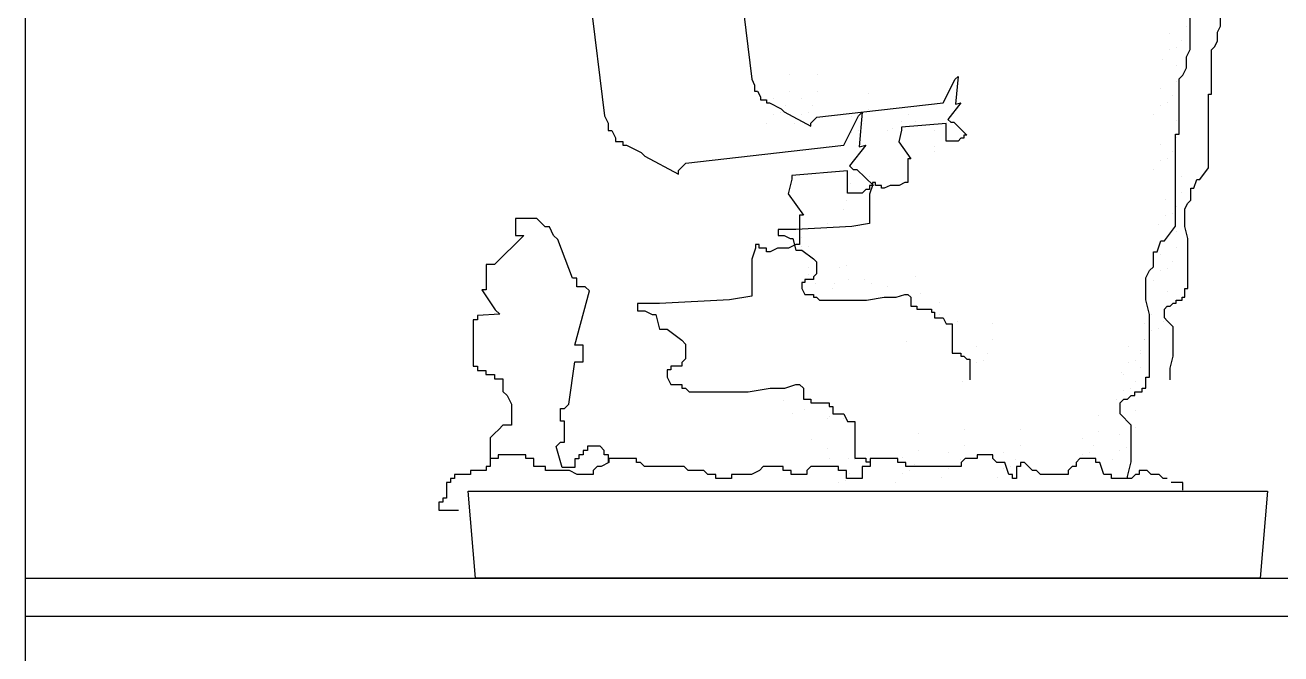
# Model space of a CAD drawing. Header units: millimetres. Extents: x 204800 to 233555, y -2285 to 8522.
# Drawn here: x 205890.5 to 206220.4, y 6863.9 to 7029.2 of the extents above; entities that cross this region are included whole.
import ezdxf

# ---------------------------------------------------------------- set-up
doc = ezdxf.new("R2010")
doc.units = ezdxf.units.MM
doc.layers.add('DIM【标注】', color=66, linetype='Continuous')
doc.layers.add('细线', color=50, linetype='Continuous')

# ---------------------------------------------------------------- blocks, each defined once
blk = doc.blocks.new('A$C0E7A6682')
at = {"layer": '细线', "color": 250}
for p, q in [((12.4, 144.99), (12.4, 168.74)), ((20.32, 138.91), (20.32, 168.6)), ((138.45, 155.63), (135.49, 131.06)), ((177.88, 152.21), (174.18, 121.5)), ((13.18, 143.44), (12.4, 144.99)), ((13.18, 141.12), (13.18, 143.44)), ((21.39, 144.89), (21.39, 144.89)), ((21.39, 144.89), (21.39, 144.89)), ((25.66, 143.06), (25.66, 143.06)), ((25.66, 143.06), (25.66, 143.06)), ((13.95, 139.57), (13.18, 141.12)), ((14.73, 138.8), (13.95, 139.57)), ((14.73, 127.19), (14.73, 138.8)), ((21.29, 136.98), (20.32, 138.91)), ((22.61, 141.22), (22.61, 141.22)), ((22.61, 141.22), (22.61, 141.22)), ((23.83, 139.39), (23.83, 139.39)), ((23.83, 139.39), (23.83, 139.39)), ((25.66, 138.78), (25.66, 138.78)), ((25.66, 138.78), (25.66, 138.78)), ((25.66, 138.78), (25.66, 138.78)), ((25.66, 138.78), (25.66, 138.78)), ((21.29, 134.08), (21.29, 136.98)), ((27.5, 136.34), (27.5, 136.34)), ((27.5, 136.34), (27.5, 136.34)), ((22.26, 132.14), (21.29, 134.08)), ((23.22, 131.17), (22.26, 132.14)), ((23.81, 134.65), (23.81, 134.65)), ((23.81, 134.65), (23.81, 134.65)), ((118.2, 132.23), (118.2, 132.23)), ((118.2, 132.23), (118.2, 132.23)), ((125.46, 132.23), (125.46, 132.23)), ((125.46, 132.23), (125.46, 132.23)), ((23.22, 116.66), (23.22, 131.17)), ((23.81, 130.38), (23.81, 130.38)), ((23.81, 130.38), (23.81, 130.38)), ((82.08, 131.06), (81.3, 131.83)), ((81.3, 131.83), (81.94, 124.48)), ((85.17, 124.87), (82.08, 131.06)), ((135.49, 131.06), (134.72, 129.51)), ((134.72, 129.51), (134.72, 127.96)), ((15.5, 127.19), (14.73, 127.19)), ((15.5, 107.83), (15.5, 127.19)), ((25.03, 126.71), (25.03, 126.71)), ((25.03, 126.71), (25.03, 126.71)), ((28.08, 128.54), (28.08, 128.54)), ((28.08, 128.54), (28.08, 128.54)), ((104.88, 127.39), (104.88, 127.39)), ((104.88, 127.39), (104.88, 127.39)), ((118.2, 127.96), (118.2, 127.96)), ((118.2, 127.96), (118.2, 127.96)), ((122.47, 126.13), (122.47, 126.13)), ((122.47, 126.13), (122.47, 126.13)), ((125.46, 127.96), (125.46, 127.96)), ((125.46, 127.96), (125.46, 127.96)), ((129.73, 126.13), (129.73, 126.13)), ((129.73, 126.13), (129.73, 126.13)), ((133.17, 125.64), (131.62, 125.64)), ((131.62, 125.64), (131.62, 124.87)), ((133.94, 127.96), (133.17, 126.41)), ((133.17, 126.41), (133.17, 125.64)), ((134.72, 127.96), (133.94, 127.96)), ((26.25, 124.88), (26.25, 124.88)), ((26.25, 124.88), (26.25, 124.88)), ((28.08, 124.27), (28.08, 124.27)), ((28.08, 124.27), (28.08, 124.27)), ((28.08, 124.27), (28.08, 124.27)), ((28.08, 124.27), (28.08, 124.27)), ((81.94, 124.48), (80.53, 124.87)), ((80.53, 124.87), (83.97, 120.53)), ((118.39, 121.07), (85.17, 124.87)), ((104.88, 123.12), (104.88, 123.12)), ((104.88, 123.12), (104.88, 123.12)), ((107.41, 121.5), (106.45, 122.46)), ((106.45, 122.46), (107.24, 113.27)), ((119.42, 124.29), (119.42, 124.29)), ((119.42, 124.29), (119.42, 124.29)), ((126.98, 122.54), (119.94, 118.75)), ((120.64, 122.46), (120.64, 122.46)), ((120.64, 122.46), (120.64, 122.46)), ((126.68, 124.29), (126.68, 124.29)), ((126.68, 124.29), (126.68, 124.29)), ((127.75, 123.32), (126.98, 122.54)), ((130.85, 124.87), (127.75, 123.32)), ((127.9, 122.46), (127.9, 122.46)), ((127.9, 122.46), (127.9, 122.46)), ((131.62, 124.87), (130.85, 124.87)), ((23.81, 120.14), (23.81, 120.14)), ((23.81, 120.14), (23.81, 120.14)), ((29.92, 121.83), (29.92, 121.83)), ((29.92, 121.83), (29.92, 121.83)), ((82.42, 119.75), (78.98, 116.35)), ((83.2, 119.75), (82.42, 119.75)), ((83.97, 120.53), (83.2, 119.75)), ((84.4, 114.8), (84.4, 119.45)), ((84.4, 119.45), (96.12, 118.5)), ((92.37, 120.04), (92.37, 120.04)), ((92.37, 120.04), (92.37, 120.04)), ((94.2, 121.87), (94.2, 121.87)), ((94.2, 121.87), (94.2, 121.87)), ((96.04, 120.04), (96.04, 120.04)), ((96.04, 120.04), (96.04, 120.04)), ((106.11, 119.46), (106.11, 119.46)), ((106.11, 119.46), (106.11, 119.46)), ((111.28, 113.75), (107.41, 121.5)), ((109.16, 121.29), (109.16, 121.29)), ((109.16, 121.29), (109.16, 121.29)), ((119.94, 119.52), (118.39, 121.07)), ((119.94, 118.75), (119.94, 119.52)), ((122.47, 121.85), (122.47, 121.85)), ((122.47, 121.85), (122.47, 121.85)), ((122.47, 121.85), (122.47, 121.85)), ((122.47, 121.85), (122.47, 121.85)), ((124.3, 119.41), (124.3, 119.41)), ((124.3, 119.41), (124.3, 119.41)), ((129.73, 121.85), (129.73, 121.85)), ((129.73, 121.85), (129.73, 121.85)), ((129.73, 121.85), (129.73, 121.85)), ((129.73, 121.85), (129.73, 121.85)), ((131.57, 119.41), (131.57, 119.41)), ((131.57, 119.41), (131.57, 119.41)), ((174.18, 121.5), (173.22, 119.56)), ((173.22, 119.56), (173.22, 117.63)), ((24.19, 116.66), (23.22, 116.66)), ((23.81, 115.86), (23.81, 115.86)), ((23.81, 115.86), (23.81, 115.86)), ((24.19, 92.47), (24.19, 116.66)), ((78.98, 116.35), (79.75, 116.35)), ((79.75, 116.35), (79.75, 115.58)), ((79.75, 115.58), (80.53, 115.58)), ((80.53, 115.58), (81.3, 114.8)), ((87.48, 117.6), (87.48, 117.6)), ((87.48, 117.6), (87.48, 117.6)), ((96.12, 118.5), (96.12, 117.72)), ((96.12, 117.72), (96.89, 114.63)), ((98.48, 118.21), (98.48, 118.21)), ((98.48, 118.21), (98.48, 118.21)), ((99.7, 117.6), (99.7, 117.6)), ((99.7, 117.6), (99.7, 117.6)), ((107.33, 117.63), (107.33, 117.63)), ((107.33, 117.63), (107.33, 117.63)), ((109.16, 117.02), (109.16, 117.02)), ((109.16, 117.02), (109.16, 117.02)), ((109.16, 117.02), (109.16, 117.02)), ((109.16, 117.02), (109.16, 117.02)), ((172.25, 117.63), (171.28, 115.69)), ((171.28, 115.69), (171.28, 114.72)), ((173.22, 117.63), (172.25, 117.63)), ((25.03, 112.2), (25.03, 112.2)), ((25.03, 112.2), (25.03, 112.2)), ((28.08, 114.03), (28.08, 114.03)), ((28.08, 114.03), (28.08, 114.03)), ((81.3, 114.8), (84.4, 114.8)), ((87.48, 113.33), (87.48, 113.33)), ((87.48, 113.33), (87.48, 113.33)), ((96.89, 114.63), (93.69, 110.16)), ((107.24, 113.27), (105.48, 113.75)), ((105.48, 113.75), (109.78, 108.33)), ((110.99, 114.57), (110.99, 114.57)), ((110.99, 114.57), (110.99, 114.57)), ((152.81, 109.01), (111.28, 113.75)), ((168.38, 113.75), (164.51, 111.82)), ((169.34, 113.75), (168.38, 113.75)), ((171.28, 114.72), (169.34, 114.72)), ((169.34, 114.72), (169.34, 113.75)), ((26.25, 110.37), (26.25, 110.37)), ((26.25, 110.37), (26.25, 110.37)), ((28.08, 109.76), (28.08, 109.76)), ((28.08, 109.76), (28.08, 109.76)), ((28.08, 109.76), (28.08, 109.76)), ((28.08, 109.76), (28.08, 109.76)), ((87.48, 112.11), (87.48, 112.11)), ((87.48, 112.11), (87.48, 112.11)), ((93.69, 110.16), (94.46, 110.16)), ((94.46, 110.16), (94.46, 103.96)), ((154.74, 107.07), (152.81, 109.01)), ((163.54, 110.85), (154.74, 106.11)), ((164.51, 111.82), (163.54, 110.85)), ((17.82, 104.74), (15.5, 107.83)), ((22.6, 105.63), (22.6, 105.63)), ((22.6, 105.63), (22.6, 105.63)), ((29.92, 107.32), (29.92, 107.32)), ((29.92, 107.32), (29.92, 107.32)), ((107.84, 107.36), (103.54, 103.11)), ((108.81, 107.36), (107.84, 107.36)), ((109.78, 108.33), (108.81, 107.36)), ((110.32, 101.17), (110.32, 106.98)), ((110.32, 106.98), (124.97, 105.79)), ((124.97, 105.79), (124.97, 104.83)), ((154.74, 106.11), (154.74, 107.07)), ((18.6, 104.74), (17.82, 104.74)), ((19.37, 102.41), (18.6, 104.74)), ((20.14, 102.41), (19.37, 102.41)), ((20.14, 99.32), (20.14, 102.41)), ((94.46, 103.96), (95.24, 103.96)), ((95.24, 103.96), (96.78, 103.19)), ((96.78, 103.19), (99.11, 103.19)), ((99.11, 103.19), (100.66, 102.41)), ((100.66, 102.41), (101.43, 102.41)), ((101.43, 102.41), (101.43, 103.19)), ((101.43, 103.19), (102.98, 103.19)), ((102.98, 103.19), (102.98, 103.96)), ((102.98, 103.96), (103.75, 103.96)), ((103.54, 103.11), (104.51, 103.11)), ((103.75, 103.96), (103.75, 103.19)), ((103.75, 103.19), (104.53, 100.87)), ((104.51, 103.11), (104.51, 102.14)), ((104.59, 105.39), (104.59, 105.39)), ((104.59, 105.39), (104.59, 105.39)), ((109.48, 103.56), (109.48, 103.56)), ((109.48, 103.56), (109.48, 103.56)), ((124.97, 104.83), (125.93, 100.96)), ((20.92, 98.54), (20.14, 99.32)), ((22.6, 101.35), (22.6, 101.35)), ((22.6, 101.35), (22.6, 101.35)), ((26.87, 99.52), (26.87, 99.52)), ((26.87, 99.52), (26.87, 99.52)), ((104.51, 102.14), (105.48, 102.14)), ((104.53, 100.87), (104.53, 93.13)), ((105.48, 102.14), (106.45, 101.17)), ((106.45, 101.17), (110.32, 101.17)), ((110.7, 99.29), (110.7, 99.29)), ((110.7, 99.29), (110.7, 99.29)), ((125.93, 100.96), (121.93, 95.37)), ((21.69, 97), (20.92, 98.54)), ((21.69, 92.35), (21.69, 97)), ((23.82, 97.69), (23.82, 97.69)), ((23.82, 97.69), (23.82, 97.69)), ((25.04, 95.86), (25.04, 95.86)), ((25.04, 95.86), (25.04, 95.86)), ((111.31, 96.84), (111.31, 96.84)), ((111.31, 96.84), (111.31, 96.84)), ((27.1, 88.59), (24.19, 92.47)), ((26.87, 95.25), (26.87, 95.25)), ((26.87, 95.25), (26.87, 95.25)), ((26.87, 95.25), (26.87, 95.25)), ((26.87, 95.25), (26.87, 95.25)), ((28.71, 92.81), (28.71, 92.81)), ((28.71, 92.81), (28.71, 92.81)), ((104.53, 93.13), (109.17, 92.35)), ((115.59, 93.18), (115.59, 93.18)), ((115.59, 93.18), (115.59, 93.18)), ((121.93, 95.37), (122.9, 95.37)), ((122.9, 95.37), (122.9, 87.63)), ((189.75, 92.27), (191.97, 94.49)), ((191.97, 94.49), (197.51, 94.49)), ((197.51, 94.49), (197.51, 90.05)), ((20.92, 89.25), (21.69, 92.35)), ((20.92, 76.09), (20.92, 89.25)), ((23.81, 91.12), (23.81, 91.12)), ((23.81, 91.12), (23.81, 91.12)), ((109.17, 92.35), (123.88, 91.58)), ((122.3, 89.52), (122.3, 89.52)), ((122.3, 89.52), (122.3, 89.52)), ((123.88, 91.58), (128.52, 91.58)), ((124.65, 89.25), (123.88, 86.16)), ((125.43, 89.25), (124.65, 89.25)), ((126.98, 90.03), (125.43, 89.25)), ((128.52, 90.03), (126.98, 90.03)), ((128.52, 91.58), (128.52, 90.03)), ((186.42, 88.95), (187.53, 90.05)), ((187.53, 90.05), (188.64, 92.27)), ((188.64, 92.27), (189.75, 92.27)), ((197.51, 90.05), (195.3, 90.05)), ((195.3, 90.05), (203.01, 82.39)), ((23.81, 86.84), (23.81, 86.84)), ((23.81, 86.84), (23.81, 86.84)), ((28.06, 88.59), (27.1, 88.59)), ((29.03, 85.69), (28.06, 88.59)), ((122.33, 86.16), (119.24, 83.84)), ((120.47, 87.08), (120.47, 87.08)), ((120.47, 87.08), (120.47, 87.08)), ((122.3, 87.08), (122.3, 87.08)), ((122.3, 87.08), (122.3, 87.08)), ((122.3, 87.08), (122.3, 87.08)), ((122.3, 87.08), (122.3, 87.08)), ((123.88, 86.16), (122.33, 86.16)), ((122.9, 87.63), (123.86, 87.63)), ((123.86, 87.63), (125.8, 86.66)), ((125.8, 86.66), (128.7, 86.66)), ((128.7, 86.66), (130.64, 85.69)), ((131.6, 85.69), (131.6, 86.66)), ((131.6, 86.66), (133.54, 86.66)), ((133.54, 86.66), (133.54, 87.63)), ((133.54, 87.63), (134.51, 87.63)), ((134.51, 87.63), (134.51, 86.66)), ((134.51, 86.66), (135.48, 83.76)), ((182.56, 78.78), (186.42, 88.95)), ((25.03, 83.18), (25.03, 83.18)), ((25.03, 83.18), (25.03, 83.18)), ((28.08, 85.01), (28.08, 85.01)), ((28.08, 85.01), (28.08, 85.01)), ((30, 85.69), (29.03, 85.69)), ((30, 81.82), (30, 85.69)), ((119.24, 83.84), (118.46, 83.06)), ((118.46, 83.06), (118.46, 79.96)), ((130.64, 85.69), (131.6, 85.69)), ((135.48, 83.76), (135.48, 74.08)), ((26.25, 81.35), (26.25, 81.35)), ((26.25, 81.35), (26.25, 81.35)), ((28.08, 80.74), (28.08, 80.74)), ((28.08, 80.74), (28.08, 80.74)), ((28.08, 80.74), (28.08, 80.74)), ((28.08, 80.74), (28.08, 80.74)), ((30.97, 80.85), (30, 81.82)), ((31.93, 78.92), (30.97, 80.85)), ((110.7, 82.19), (110.7, 82.19)), ((110.7, 82.19), (110.7, 82.19)), ((112.53, 81.58), (112.53, 81.58)), ((112.53, 81.58), (112.53, 81.58)), ((118.46, 79.96), (119.24, 79.19)), ((119.24, 79.19), (119.24, 78.42)), ((120.47, 81.58), (120.47, 81.58)), ((120.47, 81.58), (120.47, 81.58)), ((120.47, 79.75), (120.47, 79.75)), ((120.47, 79.75), (120.47, 79.75)), ((203.01, 82.39), (205.23, 82.39)), ((205.23, 82.39), (205.23, 75.74)), ((21.69, 76.09), (20.92, 76.09)), ((21.69, 73.77), (21.69, 76.09)), ((29.92, 78.29), (29.92, 78.29)), ((29.92, 78.29), (29.92, 78.29)), ((31.93, 73.11), (31.93, 78.92)), ((92.37, 79.14), (92.37, 79.14)), ((92.37, 79.14), (92.37, 79.14)), ((99.7, 76.7), (99.7, 76.7)), ((99.7, 76.7), (99.7, 76.7)), ((103.98, 77.31), (103.98, 77.31)), ((103.98, 77.31), (103.98, 77.31)), ((105.81, 78.53), (105.81, 78.53)), ((105.81, 78.53), (105.81, 78.53)), ((110.09, 78.53), (110.09, 78.53)), ((110.09, 78.53), (110.09, 78.53)), ((113.75, 77.31), (113.75, 77.31)), ((113.75, 77.31), (113.75, 77.31)), ((114.36, 76.09), (114.36, 76.09)), ((114.36, 76.09), (114.36, 76.09)), ((118.64, 77.31), (118.64, 77.31)), ((118.64, 77.31), (118.64, 77.31)), ((119.24, 78.42), (121.56, 78.42)), ((120.47, 78.53), (120.47, 78.53)), ((120.47, 78.53), (120.47, 78.53)), ((121.56, 78.42), (121.56, 77.64)), ((121.56, 77.64), (122.33, 77.64)), ((122.33, 76.09), (121.56, 74.55)), ((122.33, 77.64), (122.33, 76.09)), ((178.12, 75.45), (179.23, 76.56)), ((179.23, 76.56), (181.45, 76.56)), ((181.45, 76.56), (181.45, 78.78)), ((181.45, 78.78), (182.56, 78.78)), ((22.47, 73.77), (21.69, 73.77)), ((22.47, 73), (22.47, 73.77)), ((24.02, 73), (22.47, 73)), ((24.02, 72.22), (24.02, 73)), ((26.23, 75.39), (26.23, 75.39)), ((26.23, 75.39), (26.23, 75.39)), ((30.97, 69.24), (31.93, 73.11)), ((91.15, 74.87), (91.15, 74.87)), ((91.15, 74.87), (91.15, 74.87)), ((94.46, 74.55), (93.69, 73.77)), ((93.69, 73.77), (93.69, 71.45)), ((95.24, 74.55), (94.46, 74.55)), ((97.56, 73.77), (95.24, 74.55)), ((100.66, 73.77), (97.56, 73.77)), ((105.3, 73), (100.66, 73.77)), ((117.69, 73), (105.3, 73)), ((118.46, 73.77), (117.69, 73)), ((119.24, 73.77), (118.46, 73.77)), ((121.56, 74.55), (119.24, 74.55)), ((119.24, 74.55), (119.24, 73.77)), ((135.48, 74.08), (141.28, 73.11)), ((141.28, 73.11), (159.67, 72.14)), ((181.98, 61.23), (178.12, 75.45)), ((206.34, 75.74), (202.87, 70.49)), ((205.23, 75.74), (206.34, 75.74)), ((24.79, 72.22), (24.02, 72.22)), ((25.56, 71.45), (24.79, 72.22)), ((26.34, 71.45), (25.56, 71.45)), ((26.23, 71.12), (26.23, 71.12)), ((26.23, 71.12), (26.23, 71.12)), ((27.11, 70.68), (26.34, 71.45)), ((27.11, 68.35), (27.11, 70.68)), ((30.5, 69.29), (30.5, 69.29)), ((30.5, 69.29), (30.5, 69.29)), ((86.26, 72.42), (86.26, 72.42)), ((86.26, 72.42), (86.26, 72.42)), ((86.26, 69.37), (86.26, 69.37)), ((86.26, 69.37), (86.26, 69.37)), ((88.27, 69.9), (87.5, 69.9)), ((87.5, 69.9), (87.5, 68.35)), ((92.14, 70.68), (88.27, 70.68)), ((88.27, 70.68), (88.27, 69.9)), ((93.69, 71.45), (92.14, 71.45)), ((92.14, 71.45), (92.14, 70.68)), ((159.67, 72.14), (165.47, 72.14)), ((163.54, 70.21), (161.6, 69.24)), ((165.47, 70.21), (163.54, 70.21)), ((165.47, 72.14), (165.47, 70.21)), ((202.87, 70.49), (201.66, 69.38)), ((201.66, 69.38), (207.5, 68.99)), ((24.79, 66.03), (25.56, 66.8)), ((24.79, 58.29), (24.79, 66.03)), ((25.56, 66.8), (26.34, 67.58)), ((26.34, 67.58), (27.11, 68.35)), ((27.45, 67.46), (27.45, 67.46)), ((27.45, 67.46), (27.45, 67.46)), ((30.97, 52.79), (30.97, 69.24)), ((32.28, 66.93), (32.28, 66.93)), ((32.28, 66.93), (32.28, 66.93)), ((72.21, 66.93), (72.21, 66.93)), ((72.21, 66.93), (72.21, 66.93)), ((81.38, 67.54), (81.38, 67.54)), ((81.38, 67.54), (81.38, 67.54)), ((84.4, 66.8), (82.85, 66.8)), ((82.85, 66.8), (82.85, 59.06)), ((85.17, 68.35), (84.4, 66.8)), ((87.5, 68.35), (85.17, 68.35)), ((160.64, 69.24), (159.67, 65.37)), ((161.6, 69.24), (160.64, 69.24)), ((207.5, 68.99), (207.5, 67.88)), ((207.5, 67.88), (208.61, 67.88)), ((208.61, 67.88), (208.61, 55.69)), ((28.67, 65.63), (28.67, 65.63)), ((28.67, 65.63), (28.67, 65.63)), ((30.5, 65.02), (30.5, 65.02)), ((30.5, 65.02), (30.5, 65.02)), ((30.5, 65.02), (30.5, 65.02)), ((30.5, 65.02), (30.5, 65.02)), ((157.73, 65.37), (153.86, 62.47)), ((159.67, 65.37), (157.73, 65.37)), ((32.28, 62.66), (32.28, 62.66)), ((32.28, 62.66), (32.28, 62.66)), ((32.34, 62.57), (32.34, 62.57)), ((32.34, 62.57), (32.34, 62.57)), ((33.49, 59.67), (33.49, 59.67)), ((33.49, 59.67), (33.49, 59.67)), ((36.55, 60.82), (36.55, 60.82)), ((36.55, 60.82), (36.55, 60.82)), ((72.21, 62.66), (72.21, 62.66)), ((72.21, 62.66), (72.21, 62.66)), ((76.49, 60.82), (76.49, 60.82)), ((76.49, 60.82), (76.49, 60.82)), ((94.81, 62.05), (94.81, 62.05)), ((94.81, 62.05), (94.81, 62.05)), ((153.86, 62.47), (152.89, 61.5)), ((152.89, 61.5), (152.89, 57.63)), ((179.77, 56.8), (179.77, 61.23)), ((179.77, 61.23), (181.98, 61.23)), ((25.56, 55.19), (24.79, 58.29)), ((33.5, 58.99), (33.5, 58.99)), ((33.5, 58.99), (33.5, 58.99)), ((34.72, 57.16), (34.72, 57.16)), ((34.72, 57.16), (34.72, 57.16)), ((36.55, 56.55), (36.55, 56.55)), ((36.55, 56.55), (36.55, 56.55)), ((36.55, 56.55), (36.55, 56.55)), ((36.55, 56.55), (36.55, 56.55)), ((73.43, 58.99), (73.43, 58.99)), ((73.43, 58.99), (73.43, 58.99)), ((74.65, 57.16), (74.65, 57.16)), ((74.65, 57.16), (74.65, 57.16)), ((76.49, 56.55), (76.49, 56.55)), ((76.49, 56.55), (76.49, 56.55)), ((76.49, 56.55), (76.49, 56.55)), ((76.49, 56.55), (76.49, 56.55)), ((78.98, 57.51), (78.21, 57.51)), ((78.21, 57.51), (78.21, 52.1)), ((79.75, 58.29), (78.98, 57.51)), ((80.53, 58.29), (79.75, 58.29)), ((82.85, 59.06), (80.53, 59.06)), ((80.53, 59.06), (80.53, 58.29)), ((152.89, 57.63), (153.86, 56.66)), ((153.86, 56.66), (153.86, 55.69)), ((181.98, 56.8), (179.77, 56.8)), ((183.53, 45.67), (181.98, 56.8)), ((25.56, 52.1), (25.56, 55.19)), ((31.93, 52.79), (30.97, 52.79)), ((31.93, 49.89), (31.93, 52.79)), ((33.49, 55.4), (33.49, 55.4)), ((33.49, 55.4), (33.49, 55.4)), ((37.76, 53.57), (37.76, 53.57)), ((37.76, 53.57), (37.76, 53.57)), ((38.39, 54.11), (38.39, 54.11)), ((38.39, 54.11), (38.39, 54.11)), ((78.32, 54.11), (78.32, 54.11)), ((78.32, 54.11), (78.32, 54.11)), ((153.86, 55.69), (156.76, 55.69)), ((156.76, 55.69), (156.76, 54.73)), ((156.76, 54.73), (157.73, 54.73)), ((157.73, 52.79), (156.76, 50.86)), ((157.73, 54.73), (157.73, 52.79)), ((205.28, 53.47), (203.06, 53.47)), ((203.06, 53.47), (203.06, 52.36)), ((207.5, 54.58), (205.28, 54.58)), ((205.28, 54.58), (205.28, 53.47)), ((208.61, 55.69), (207.5, 55.69)), ((207.5, 55.69), (207.5, 54.58)), ((32.9, 49.89), (31.93, 49.89)), ((32.9, 48.92), (32.9, 49.89)), ((34.71, 51.74), (34.71, 51.74)), ((34.71, 51.74), (34.71, 51.74)), ((35.93, 49.91), (35.93, 49.91)), ((35.93, 49.91), (35.93, 49.91)), ((80.15, 51.67), (80.15, 51.67)), ((80.15, 51.67), (80.15, 51.67)), ((122.9, 50.86), (121.93, 49.89)), ((121.93, 49.89), (121.93, 46.98)), ((123.86, 50.86), (122.9, 50.86)), ((126.77, 49.89), (123.86, 50.86)), ((130.64, 49.89), (126.77, 49.89)), ((136.44, 48.92), (130.64, 49.89)), ((152.89, 49.89), (151.93, 48.92)), ((153.86, 49.89), (152.89, 49.89)), ((156.76, 50.86), (153.86, 50.86)), ((153.86, 50.86), (153.86, 49.89)), ((203.06, 52.36), (200.84, 52.36)), ((200.84, 52.36), (200.84, 49.04)), ((34.84, 48.92), (32.9, 48.92)), ((34.84, 47.95), (34.84, 48.92)), ((35.8, 47.95), (34.84, 47.95)), ((36.77, 46.98), (35.8, 47.95)), ((37.74, 46.98), (36.77, 46.98)), ((38.71, 46.02), (37.74, 46.98)), ((37.76, 49.3), (37.76, 49.3)), ((37.76, 49.3), (37.76, 49.3)), ((37.76, 49.3), (37.76, 49.3)), ((37.76, 49.3), (37.76, 49.3)), ((39.6, 46.85), (39.6, 46.85)), ((39.6, 46.85), (39.6, 46.85)), ((121.93, 46.98), (119.99, 46.98)), ((119.99, 46.98), (119.99, 46.02)), ((127.19, 46.78), (127.19, 46.78)), ((127.19, 46.78), (127.19, 46.78)), ((151.93, 48.92), (136.44, 48.92)), ((199.73, 47.93), (198.62, 45.71)), ((200.84, 49.04), (199.73, 47.93)), ((34.7, 43.95), (34.7, 43.95)), ((34.7, 43.95), (34.7, 43.95)), ((37.74, 42.15), (38.71, 43.11)), ((38.71, 43.11), (38.71, 46.02)), ((111.28, 43.11), (110.32, 41.18)), ((114.19, 43.11), (111.28, 43.11)), ((115.15, 45.05), (114.19, 45.05)), ((114.19, 45.05), (114.19, 43.11)), ((119.99, 46.02), (115.15, 46.02)), ((115.15, 46.02), (115.15, 45.05)), ((121.69, 44.34), (121.69, 44.34)), ((121.69, 44.34), (121.69, 44.34)), ((124.75, 43.12), (124.75, 43.12)), ((124.75, 43.12), (124.75, 43.12)), ((184.64, 44.56), (183.53, 45.67)), ((185.75, 44.56), (184.64, 44.56)), ((185.75, 41.23), (185.75, 44.56)), ((198.62, 45.71), (198.62, 40.17)), ((34.7, 39.68), (34.7, 39.68)), ((34.7, 39.68), (34.7, 39.68)), ((35.8, 40.21), (36.77, 41.18)), ((35.8, 30.53), (35.8, 40.21)), ((36.77, 41.18), (37.74, 42.15)), ((44.38, 42.74), (44.38, 42.74)), ((44.38, 42.74), (44.38, 42.74)), ((110.32, 41.18), (108.38, 41.18)), ((108.38, 41.18), (108.38, 31.5)), ((111.31, 41.9), (111.31, 41.9)), ((111.31, 41.9), (111.31, 41.9)), ((114.97, 42.51), (114.97, 42.51)), ((114.97, 42.51), (114.97, 42.51)), ((115.59, 41.9), (115.59, 41.9)), ((115.59, 41.9), (115.59, 41.9)), ((184.64, 35.69), (184.64, 41.23)), ((184.64, 41.23), (185.75, 41.23)), ((198.62, 40.17), (200.84, 40.17)), ((200.84, 40.17), (201.95, 39.06)), ((38.97, 37.85), (38.97, 37.85)), ((38.97, 37.85), (38.97, 37.85)), ((44.38, 38.47), (44.38, 38.47)), ((44.38, 38.47), (44.38, 38.47)), ((48.66, 36.64), (48.66, 36.64)), ((48.66, 36.64), (48.66, 36.64)), ((64.95, 39.12), (64.95, 39.12)), ((64.95, 39.12), (64.95, 39.12)), ((79.47, 39.12), (79.47, 39.12)), ((79.47, 39.12), (79.47, 39.12)), ((91.57, 37.91), (91.57, 37.91)), ((91.57, 37.91), (91.57, 37.91)), ((119.86, 36.4), (119.86, 36.4)), ((119.86, 36.4), (119.86, 36.4)), ((201.95, 39.06), (203.06, 37.95)), ((203.06, 37.95), (204.17, 36.84)), ((204.17, 36.84), (204.17, 31.38)), ((35.92, 36.02), (35.92, 36.02)), ((35.92, 36.02), (35.92, 36.02)), ((37.14, 34.18), (37.14, 34.18)), ((37.14, 34.18), (37.14, 34.18)), ((38.97, 33.57), (38.97, 33.57)), ((38.97, 33.57), (38.97, 33.57)), ((38.97, 33.57), (38.97, 33.57)), ((38.97, 33.57), (38.97, 33.57)), ((45.6, 34.81), (45.6, 34.81)), ((45.6, 34.81), (45.6, 34.81)), ((64.95, 34.84), (64.95, 34.84)), ((64.95, 34.84), (64.95, 34.84)), ((69.23, 33.01), (69.23, 33.01)), ((69.23, 33.01), (69.23, 33.01)), ((79.47, 34.84), (79.47, 34.84)), ((79.47, 34.84), (79.47, 34.84)), ((83.75, 33.01), (83.75, 33.01)), ((83.75, 33.01), (83.75, 33.01)), ((91.57, 33.63), (91.57, 33.63)), ((91.57, 33.63), (91.57, 33.63)), ((108.51, 35.49), (108.51, 35.49)), ((108.51, 35.49), (108.51, 35.49)), ((115.59, 33.96), (115.59, 33.96)), ((115.59, 33.96), (115.59, 33.96)), ((174.22, 33.52), (175.33, 34.63)), ((174.22, 32.41), (174.22, 33.52)), ((175.33, 34.63), (178.66, 34.63)), ((178.66, 34.63), (178.66, 33.52)), ((178.66, 33.52), (179.77, 33.52)), ((179.77, 33.52), (179.77, 32.41)), ((185.75, 35.69), (184.64, 35.69)), ((185.31, 29.08), (186.85, 34.58)), ((186.85, 34.58), (185.75, 35.69)), ((36.77, 26.66), (35.8, 30.53)), ((40.81, 31.13), (40.81, 31.13)), ((40.81, 31.13), (40.81, 31.13)), ((43.04, 27.22), (44.08, 30.34)), ((44.08, 30.34), (45.12, 30.34)), ((45.12, 30.34), (45.12, 31.38)), ((45.12, 31.38), (49.28, 31.38)), ((46.82, 32.98), (46.82, 32.98)), ((46.82, 32.98), (46.82, 32.98)), ((48.66, 32.37), (48.66, 32.37)), ((48.66, 32.37), (48.66, 32.37)), ((48.66, 32.37), (48.66, 32.37)), ((48.66, 32.37), (48.66, 32.37)), ((49.28, 31.38), (50.31, 30.34)), ((50.31, 30.34), (50.31, 29.3)), ((50.49, 29.92), (50.49, 29.92)), ((50.49, 29.92), (50.49, 29.92)), ((62.79, 29.3), (63.83, 30.34)), ((63.83, 30.34), (64.87, 30.34)), ((64.87, 30.34), (64.87, 29.3)), ((66.17, 31.18), (66.17, 31.18)), ((66.17, 31.18), (66.17, 31.18)), ((67.99, 27.22), (69.03, 30.34)), ((69.03, 30.34), (71.11, 30.34)), ((71.11, 30.34), (72.15, 31.38)), ((72.15, 31.38), (72.15, 32.42)), ((72.15, 32.42), (76.3, 32.42)), ((76.3, 32.42), (76.3, 31.38)), ((76.3, 31.38), (79.42, 31.38)), ((79.42, 31.38), (80.46, 30.34)), ((80.46, 30.34), (80.46, 29.3)), ((80.69, 31.18), (80.69, 31.18)), ((80.69, 31.18), (80.69, 31.18)), ((92.79, 29.97), (92.79, 29.97)), ((92.79, 29.97), (92.79, 29.97)), ((95.02, 29.3), (95.02, 30.34)), ((95.02, 30.34), (97.1, 30.34)), ((95.85, 31.8), (95.85, 31.8)), ((95.85, 31.8), (95.85, 31.8)), ((97.1, 30.34), (97.1, 31.38)), ((97.1, 31.38), (104.37, 31.38)), ((104.37, 31.38), (104.37, 29.3)), ((104.51, 30.53), (104.37, 30.4)), ((105.48, 30.53), (104.51, 30.53)), ((108.38, 31.5), (105.48, 31.5)), ((105.48, 31.5), (105.48, 30.53)), ((108.51, 31.21), (108.51, 31.21)), ((108.51, 31.21), (108.51, 31.21)), ((110.09, 31.52), (110.09, 31.52)), ((110.09, 31.52), (110.09, 31.52)), ((114.97, 31.52), (114.97, 31.52)), ((114.97, 31.52), (114.97, 31.52)), ((163.63, 29.3), (164.67, 30.34)), ((164.67, 30.34), (165.71, 30.34)), ((165.71, 30.34), (165.71, 31.38)), ((165.71, 31.38), (172.99, 31.38)), ((172.99, 31.38), (172.99, 30.34)), ((172.99, 30.34), (175.06, 29.3)), ((173.11, 30.28), (173.11, 32.41)), ((173.11, 32.41), (174.22, 32.41)), ((179.77, 32.41), (180.87, 32.41)), ((180.87, 32.41), (180.87, 31.3)), ((180.87, 31.3), (181.98, 31.3)), ((181.98, 31.3), (181.98, 29.08)), ((192.74, 29.3), (192.74, 31.38)), ((192.74, 31.38), (194.82, 31.38)), ((194.82, 31.38), (194.82, 32.42)), ((194.82, 32.42), (202.09, 32.42)), ((202.09, 32.42), (202.09, 31.38)), ((202.09, 31.38), (204.17, 31.38)), ((204.17, 31.38), (204.17, 29.3)), ((27.44, 26.18), (28.48, 27.22)), ((28.48, 27.22), (30.56, 27.22)), ((30.56, 27.22), (31.6, 28.26)), ((31.6, 28.26), (33.68, 28.26)), ((33.68, 28.26), (33.68, 27.22)), ((33.68, 27.22), (34.72, 27.22)), ((34.72, 27.22), (35.76, 26.18)), ((36.77, 26.18), (36.77, 26.66)), ((40.96, 26.18), (40.96, 27.22)), ((40.96, 27.22), (43.04, 27.22)), ((50.31, 29.3), (51.35, 29.3)), ((51.35, 29.3), (52.39, 28.26)), ((52.39, 28.26), (52.39, 27.22)), ((52.39, 27.22), (59.67, 27.22)), ((59.67, 27.22), (60.71, 28.26)), ((60.71, 28.26), (61.75, 28.26)), ((61.75, 28.26), (62.79, 29.3)), ((64.87, 29.3), (65.91, 29.3)), ((65.91, 29.3), (65.91, 26.18)), ((66.95, 26.18), (66.95, 27.22)), ((66.95, 27.22), (67.99, 27.22)), ((67.39, 29.35), (67.39, 29.35)), ((67.39, 29.35), (67.39, 29.35)), ((69.23, 28.74), (69.23, 28.74)), ((69.23, 28.74), (69.23, 28.74)), ((69.23, 28.74), (69.23, 28.74)), ((69.23, 28.74), (69.23, 28.74)), ((80.46, 29.3), (95.02, 29.3)), ((81.92, 29.35), (81.92, 29.35)), ((81.92, 29.35), (81.92, 29.35)), ((83.75, 28.74), (83.75, 28.74)), ((83.75, 28.74), (83.75, 28.74)), ((83.75, 28.74), (83.75, 28.74)), ((83.75, 28.74), (83.75, 28.74)), ((94.02, 28.14), (94.02, 28.14)), ((94.02, 28.14), (94.02, 28.14)), ((95.85, 27.53), (95.85, 27.53)), ((95.85, 27.53), (95.85, 27.53)), ((95.85, 27.53), (95.85, 27.53)), ((95.85, 27.53), (95.85, 27.53)), ((104.37, 29.3), (106.45, 29.3)), ((106.45, 29.3), (106.45, 26.18)), ((109.74, 27.55), (109.74, 27.55)), ((109.74, 27.55), (109.74, 27.55)), ((110.61, 26.18), (110.61, 28.26)), ((110.61, 28.26), (112.69, 28.26)), ((112.69, 28.26), (112.69, 29.3)), ((112.69, 29.3), (119.97, 29.3)), ((112.79, 29.38), (112.79, 29.38)), ((112.79, 29.38), (112.79, 29.38)), ((119.97, 29.3), (121.01, 28.26)), ((121.01, 28.26), (121.01, 27.22)), ((121.01, 27.22), (125.16, 27.22)), ((125.16, 27.22), (125.16, 28.26)), ((125.16, 28.26), (127.24, 28.26)), ((127.24, 28.26), (127.24, 29.3)), ((127.24, 29.3), (132.44, 29.3)), ((132.44, 29.3), (133.48, 28.26)), ((133.48, 28.26), (135.56, 27.22)), ((135.56, 27.22), (140.76, 27.22)), ((140.76, 27.22), (140.76, 26.18)), ((144.92, 26.18), (144.92, 27.22)), ((144.92, 27.22), (147, 27.22)), ((147, 27.22), (148.04, 28.26)), ((148.04, 28.26), (152.19, 28.26)), ((152.19, 28.26), (153.23, 29.3)), ((153.23, 29.3), (163.63, 29.3)), ((175.06, 29.3), (176.11, 29.3)), ((176.11, 29.3), (177.14, 28.26)), ((177.14, 28.26), (177.14, 27.22)), ((177.14, 27.22), (181.3, 27.22)), ((181.3, 27.22), (183.38, 28.26)), ((181.98, 29.08), (185.31, 29.08)), ((183.38, 28.26), (189.62, 28.26)), ((189.62, 28.26), (189.62, 29.3)), ((189.62, 29.3), (192.74, 29.3)), ((204.17, 29.3), (205.21, 29.3)), ((205.21, 29.3), (205.21, 28.26)), ((205.21, 28.26), (209.37, 28.26)), ((209.37, 28.26), (209.37, 27.22)), ((209.37, 27.22), (213.53, 27.22)), ((213.53, 27.22), (213.53, 26.18)), ((22.25, 23.07), (22.25, 25.15)), ((22.25, 25.15), (25.36, 25.15)), ((26.4, 26.18), (27.44, 26.18)), ((35.76, 26.18), (40.96, 26.18)), ((65.91, 26.18), (66.95, 26.18)), ((71.06, 26.3), (71.06, 26.3)), ((71.06, 26.3), (71.06, 26.3)), ((85.58, 26.3), (85.58, 26.3)), ((85.58, 26.3), (85.58, 26.3)), ((97.68, 25.09), (97.68, 25.09)), ((97.68, 25.09), (97.68, 25.09)), ((106.45, 26.18), (110.61, 26.18)), ((110.96, 25.72), (110.96, 25.72)), ((110.96, 25.72), (110.96, 25.72)), ((112.79, 25.11), (112.79, 25.11)), ((112.79, 25.11), (112.79, 25.11)), ((112.79, 25.11), (112.79, 25.11)), ((112.79, 25.11), (112.79, 25.11)), ((140.76, 26.18), (144.92, 26.18)), ((213.53, 26.18), (214.57, 26.18)), ((214.57, 26.18), (214.57, 25.15)), ((214.57, 25.15), (215.61, 25.15)), ((215.61, 25.15), (215.61, 20.99)), ((0, 22.79), (1.94, 0)), ((209.99, 22.79), (0, 22.79)), ((0, 22.79), (0, 22.79)), ((114.62, 22.67), (114.62, 22.67)), ((114.62, 22.67), (114.62, 22.67)), ((208.05, 0), (209.99, 22.79)), ((215.61, 20.99), (216.65, 20.99)), ((216.65, 20.99), (216.65, 19.95)), ((216.65, 19.95), (217.69, 19.95)), ((217.69, 19.95), (217.69, 17.87)), ((217.69, 17.87), (212.49, 17.87)), ((1.94, 0), (208.05, 0))]:
    blk.add_line(p, q, dxfattribs=at)

msp = doc.modelspace()

# ---------------------------------------------------------------- linework, layer by layer
at = {"layer": 'DIM【标注】', "color": 4, "ltscale": 6}
for p, q in [((205890.54, 7228.86), (205890.54, 4928.86)), ((205890.54, 6883.86), (206370.54, 6883.86)), ((205890.54, 6873.86), (206370.54, 6873.86))]:
    msp.add_line(p, q, dxfattribs=at)
at = {"layer": 'DIM【标注】', "color": 4}
msp.add_point((206166.68, 6883.86), dxfattribs=at)

# ---------------------------------------------------------------- block references
at = {"layer": 'DIM【标注】', "color": 4, "ltscale": 6, "extrusion": (0, 0, -1), "zscale": -1}
msp.add_blockref('A$C0E7A6682', (-206216.87, 6883.86), dxfattribs=at)

doc.saveas('drawing.dxf')
